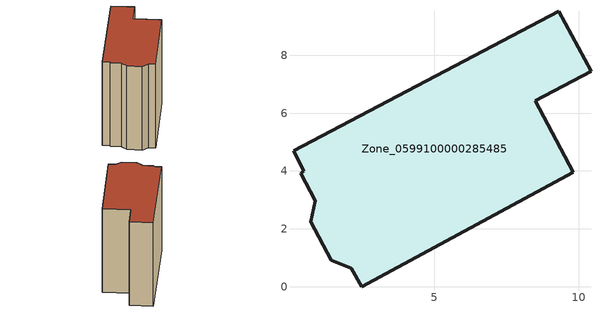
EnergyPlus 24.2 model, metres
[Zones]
Zone_0599100000285485
 floor ground (C_G): 0.49,3.99 0.14,4.7 9.31,9.52 10.42,7.45 8.5,6.42 9.81,3.95 2.49,0 2.14,0.64 1.44,0.91 0.74,2.24 0.89,2.97 0.38,3.92 z0
 wall outside (C_F): 10.42,7.45 9.31,9.52 0.14,4.7 0.49,3.99 0.38,3.92 0.89,2.97 0.74,2.24 1.44,0.91 2.14,0.64 2.49,0 9.81,3.95 8.5,6.42 10.42,7.45 z0:9.57
 roof outside (C_R): 0.14,4.7 0.49,3.99 0.38,3.92 0.89,2.97 0.74,2.24 1.44,0.91 2.14,0.64 2.49,0 9.81,3.95 8.5,6.42 10.42,7.45 9.31,9.52 z9.57
[BUILDING]
Pand.0599100000285485: North Axis=0; Terrain=City; Loads Convergence Tolerance Value=0.04; Temperature Convergence Tolerance Value=0.4; Solar Distribution=FullExterior; Maximum Number of Warmup Days=25; Minimum Number of Warmup Days=1
[Site:Location]
Rotterdam.The.Hague.AP_ZH_NLD Design_Conditions: Latitude=51.96; Longitude=4.45; Time Zone=1; Elevation=-4.5
[SITE:GROUNDTEMPERATURE:BUILDINGSURFACE]
18, 18, 18, 18, 18, 18, 18, 18, 18, 18, 18, 18
[MATERIAL] Thermal Absorptance=0.9; Solar Absorptance=0.7; Visible Absorptance=0.7
Name | Roughness | Thickness | Conductivity | Density | Specific Heat
G.TI.1946 | MediumSmooth | 0.15 | 1 | 540 | 1210
F.TI.1946 | Rough | 0.3 | 0.857143 | 1920 | 840
R.TI.1946 | MediumRough | 0.2 | 0.1 | 1500 | 1000
[CONSTRUCTION]
C_G: G.TI.1946
C_F: F.TI.1946
C_R: R.TI.1946
[ZONE]
Zone_0599100000285485: Type=1; Multiplier=1; Ceiling Height=Autocalculate; Volume=Autocalculate; Floor Area=autocalculate; Part of Total Floor Area=Yes
[ZONEINFILTRATION:DESIGNFLOWRATE]
Infil_Zone_0599100000285485: Zone or ZoneList or Space or SpaceList=Zone_0599100000285485; Schedule=AlwaysOn; Design Flow Rate Calculation Method=Flow/Area; Flow Rate per Floor Area=0.003; Constant Term Coefficient=1; Temperature Term Coefficient=0; Velocity Term Coefficient=0; Velocity Squared Term Coefficient=0
[HVACTEMPLATE:ZONE:IDEALLOADSAIRSYSTEM]
Zone_0599100000285485: Maximum Heating Supply Air Temperature=50; Minimum Cooling Supply Air Temperature=13; Maximum Heating Supply Air Humidity Ratio=0.0156; Minimum Cooling Supply Air Humidity Ratio=0.0077; Heating Limit=NoLimit; Cooling Limit=NoLimit; Dehumidification Control Type=ConstantSensibleHeatRatio; Cooling Sensible Heat Ratio=0.7; Dehumidification Setpoint=60; Humidification Control Type=None; Humidification Setpoint=30; Outdoor Air Method=None; Outdoor Air Flow Rate per Person=0.00944; Outdoor Air Flow Rate per Zone Floor Area=0; Outdoor Air Flow Rate per Zone=0; Demand Controlled Ventilation Type=None; Outdoor Air Economizer Type=NoEconomizer; Heat Recovery Type=None; Sensible Heat Recovery Effectiveness=0.7; Latent Heat Recovery Effectiveness=0.65
[ZONECONTROL:THERMOSTAT]
ThermostatControl_Zone_0599100000285485: Zone or ZoneList=Zone_0599100000285485; Control Type Schedule=DualSetpointControlType; Control 1=Thermostat_Zone_0599100000285485; Temperature Difference Between Cutout And Setpoint=0
[THERMOSTATSETPOINT:DUALSETPOINT]
Thermostat_Zone_0599100000285485: Heating Setpoint Temperature Schedule=HeatingSetpoint_Zone_0599100000285485; Cooling Setpoint Temperature Schedule=CoolingSetpoint_Zone_0599100000285485
[SCHEDULE:COMPACT]
HeatingSetpoint_Zone_0599100000285485: Through: 12/31, For: AllDays, Until: 24:00, 21
CoolingSetpoint_Zone_0599100000285485: Through: 12/31, For: AllDays, Until: 24:00, 24
DualSetpointControlType: Through: 12/31, For: AllDays, Until: 24:00, 4
AlwaysOn: Through: 12/31, For: AllDays, Until: 24:00, 1
